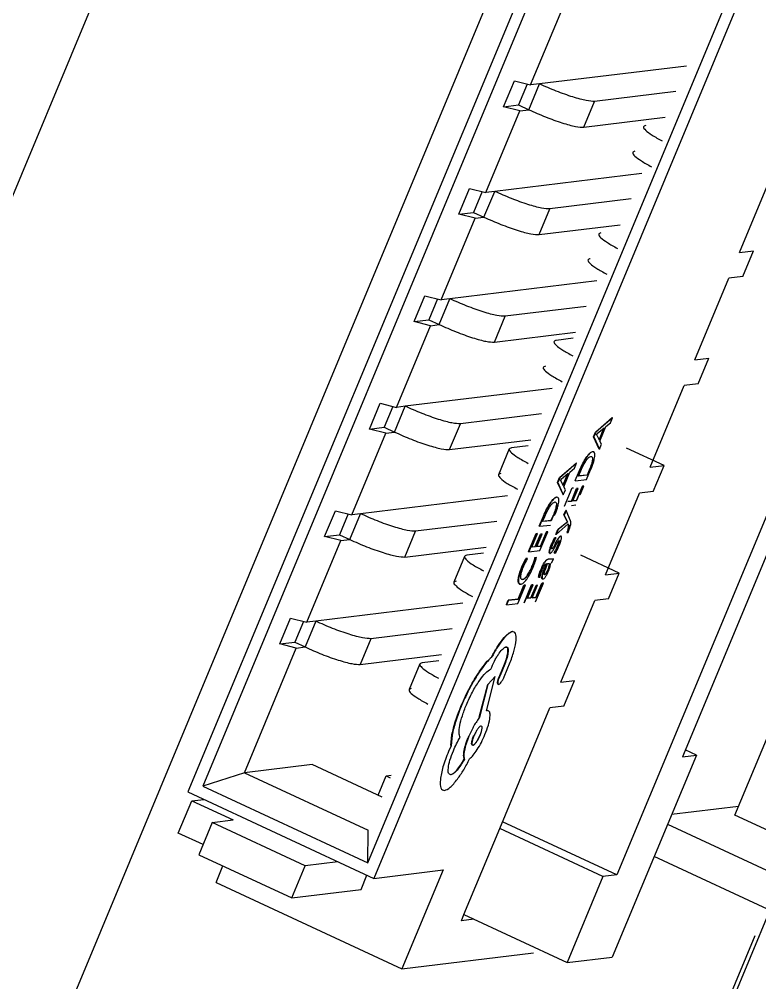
# Model space of a CAD drawing. Header units: millimetres. Extents: x -294 to 2792, y 5 to 1659.
# Drawn here: x 393.585 to 394.214, y 559.292 to 560.11 of the extents above; entities that cross this region are included whole.
import ezdxf

# ---------------------------------------------------------------- set-up
doc = ezdxf.new("R2010")
doc.units = ezdxf.units.MM
doc.layers.get('0').update_dxf_attribs({"lineweight": 18})

msp = doc.modelspace()

# ---------------------------------------------------------------- linework, layer by layer
at = {"color": 7, "linetype": 'Continuous', "lineweight": 25}
for p, q in [((393.79966, 560.48959), (393.17292, 558.98427)), ((393.17292, 558.17987), (394.0803, 560.35923)), ((394.19282, 559.4343), (394.53799, 560.26333)), ((394.03834, 560.19854), (393.72831, 559.45389)), ((394.04331, 560.18534), (393.74088, 559.45894)), ((394.01937, 560.05432), (394.06345, 560.16018)), ((394.1962, 560.12521), (393.88616, 559.38056)), ((393.88119, 559.39376), (394.18363, 560.12016)), ((394.15166, 560.07041), (394.02683, 560.05523)), ((394.37701, 560.0666), (394.09258, 559.38346)), ((393.99639, 560.03588), (394.00551, 560.05778)), ((394.00551, 560.05778), (394.01937, 560.05432)), ((394.01631, 560.05509), (394.00894, 560.0374)), ((394.01771, 560.03333), (394.02683, 560.05523)), ((394.02683, 560.05523), (394.01937, 560.05432)), ((394.14264, 560.04876), (394.07368, 560.04037)), ((394.06456, 560.01847), (394.07368, 560.04037)), ((393.98138, 559.96307), (394.01025, 560.03242)), ((393.99639, 560.03588), (394.00894, 560.0374)), ((394.01025, 560.03242), (393.99639, 560.03588)), ((394.00894, 560.0374), (394.01771, 560.03333)), ((394.01025, 560.03242), (394.01771, 560.03333)), ((394.06456, 560.01847), (394.13352, 560.02685)), ((394.11367, 559.97916), (393.98884, 559.96397)), ((394.19688, 559.91217), (394.22575, 559.98153)), ((393.95839, 559.94462), (393.96751, 559.96652)), ((393.96751, 559.96652), (393.98138, 559.96307)), ((394.35068, 559.96984), (394.14832, 559.48381)), ((393.97831, 559.96383), (393.97095, 559.94615)), ((393.97972, 559.94207), (393.98884, 559.96397)), ((393.98884, 559.96397), (393.98138, 559.96307)), ((394.10465, 559.9575), (394.03569, 559.94911)), ((393.94338, 559.87181), (393.97226, 559.94116)), ((393.95839, 559.94462), (393.97095, 559.94615)), ((393.97226, 559.94116), (393.95839, 559.94462)), ((393.97095, 559.94615), (393.97972, 559.94207)), ((393.97226, 559.94116), (393.97972, 559.94207)), ((394.02657, 559.92721), (394.03569, 559.94911)), ((394.02657, 559.92721), (394.09553, 559.9356)), ((394.19688, 559.91217), (394.20865, 559.9136)), ((394.19953, 559.8917), (394.20865, 559.9136)), ((394.07567, 559.8879), (393.95084, 559.87272)), ((394.15888, 559.82092), (394.18776, 559.89027)), ((394.19953, 559.8917), (394.18776, 559.89027)), ((393.9204, 559.85336), (393.92952, 559.87526)), ((393.92952, 559.87526), (393.94338, 559.87181)), ((393.94032, 559.87257), (393.93296, 559.85489)), ((393.94173, 559.85082), (393.95084, 559.87272)), ((393.95084, 559.87272), (393.94338, 559.87181)), ((394.06665, 559.86624), (393.99769, 559.85785)), ((393.9204, 559.85336), (393.93296, 559.85489)), ((393.93426, 559.84991), (393.9204, 559.85336)), ((393.93296, 559.85489), (393.94173, 559.85082)), ((393.98857, 559.83595), (393.99769, 559.85785)), ((393.90539, 559.78055), (393.93426, 559.84991)), ((393.93426, 559.84991), (393.94173, 559.85082)), ((393.98857, 559.83595), (394.05754, 559.84434)), ((394.05538, 559.83917), (394.04109, 559.83743)), ((394.15888, 559.82092), (394.17065, 559.82235)), ((394.16153, 559.80045), (394.17065, 559.82235)), ((394.03768, 559.79665), (393.91285, 559.78146)), ((394.12089, 559.72966), (394.14977, 559.79902)), ((394.16153, 559.80045), (394.14977, 559.79902)), ((393.8824, 559.76211), (393.89152, 559.78401)), ((393.89152, 559.78401), (393.90539, 559.78055)), ((393.90232, 559.78132), (393.89496, 559.76363)), ((393.90373, 559.75956), (393.91285, 559.78146)), ((393.91285, 559.78146), (393.90539, 559.78055)), ((394.02866, 559.77499), (393.9597, 559.7666)), ((394.07451, 559.75959), (394.08873, 559.77186)), ((394.08891, 559.77178), (394.07469, 559.75951)), ((394.08714, 559.76754), (394.08891, 559.77178)), ((394.08891, 559.77178), (394.08873, 559.77186)), ((393.8824, 559.76211), (393.89496, 559.76363)), ((393.89627, 559.75865), (393.8824, 559.76211)), ((393.89496, 559.76363), (393.90373, 559.75956)), ((393.95058, 559.7447), (393.9597, 559.7666)), ((394.08171, 559.76296), (394.07589, 559.75807)), ((394.08138, 559.76269), (394.07742, 559.75321)), ((394.07754, 559.75299), (394.08171, 559.76296)), ((394.0781, 559.75188), (394.08327, 559.76425)), ((394.08327, 559.76425), (394.08714, 559.76754)), ((393.86739, 559.6893), (393.89627, 559.75865)), ((393.89627, 559.75865), (393.90373, 559.75956)), ((393.95058, 559.7447), (394.01954, 559.75309)), ((394.0728, 559.75549), (394.07451, 559.75959)), ((394.07755, 559.74513), (394.0728, 559.75549)), ((394.07297, 559.75541), (394.0728, 559.75549)), ((394.07469, 559.75951), (394.07297, 559.75541)), ((394.07297, 559.75541), (394.07772, 559.74505)), ((394.07451, 559.75959), (394.07469, 559.75951)), ((394.07499, 559.75745), (394.07589, 559.75807)), ((394.07499, 559.75745), (394.07545, 559.75703)), ((394.07545, 559.75703), (394.07754, 559.75299)), ((394.00124, 559.74525), (393.99212, 559.72335)), ((394.01739, 559.74791), (394.00309, 559.74617)), ((394.07772, 559.74505), (394.07755, 559.74513)), ((394.07772, 559.74505), (394.0795, 559.74929)), ((394.0795, 559.74929), (394.0781, 559.75188)), ((394.13266, 559.73109), (394.10067, 559.74595)), ((394.06693, 559.7381), (394.06676, 559.73818)), ((394.07217, 559.74291), (394.072, 559.743)), ((394.0439, 559.72088), (394.05812, 559.73315)), ((394.05829, 559.73307), (394.04407, 559.7208)), ((394.05266, 559.72554), (394.05652, 559.72883)), ((394.05652, 559.72883), (394.05829, 559.73307)), ((394.05829, 559.73307), (394.05812, 559.73315)), ((394.07195, 559.73599), (394.07177, 559.73607)), ((394.12089, 559.72966), (394.13266, 559.73109)), ((394.12354, 559.70919), (394.13266, 559.73109)), ((394.04218, 559.71678), (394.0439, 559.72088)), ((394.04407, 559.7208), (394.04236, 559.7167)), ((394.0439, 559.72088), (394.04407, 559.7208)), ((394.05109, 559.72425), (394.04527, 559.71936)), ((394.05077, 559.72398), (394.0468, 559.7145)), ((394.04692, 559.71428), (394.05109, 559.72425)), ((394.04748, 559.71317), (394.05266, 559.72554)), ((394.05725, 559.71835), (394.0608, 559.72682)), ((394.06012, 559.72221), (394.062, 559.7267)), ((394.06744, 559.72295), (394.06012, 559.72221)), ((394.06726, 559.72303), (394.06017, 559.72231)), ((394.06098, 559.72674), (394.0608, 559.72682)), ((394.06691, 559.71922), (394.07033, 559.72739)), ((394.06907, 559.72734), (394.06726, 559.72303)), ((394.06726, 559.72303), (394.06744, 559.72295)), ((394.06924, 559.72726), (394.06744, 559.72295)), ((394.06924, 559.72726), (394.06907, 559.72734)), ((394.04693, 559.70642), (394.04218, 559.71678)), ((394.04236, 559.7167), (394.04218, 559.71678)), ((394.04236, 559.7167), (394.04711, 559.70634)), ((394.04437, 559.71874), (394.04527, 559.71936)), ((394.04437, 559.71874), (394.04484, 559.71832)), ((394.04484, 559.71832), (394.04692, 559.71428)), ((394.04888, 559.71058), (394.04748, 559.71317)), ((394.04822, 559.69676), (394.05462, 559.71206)), ((394.05462, 559.71206), (394.05571, 559.71217)), ((394.0548, 559.71198), (394.05462, 559.71206)), ((394.05589, 559.71209), (394.05571, 559.71217)), ((394.05743, 559.71827), (394.05725, 559.71835)), ((394.05743, 559.71827), (394.06691, 559.71922)), ((394.05823, 559.70144), (394.06331, 559.71358)), ((394.06348, 559.7135), (394.0584, 559.70136)), ((394.06147, 559.70622), (394.06457, 559.71361)), ((394.06331, 559.71358), (394.06439, 559.71369)), ((394.06331, 559.71358), (394.06348, 559.7135)), ((394.06457, 559.71361), (394.06348, 559.7135)), ((394.06457, 559.71361), (394.06439, 559.71369)), ((393.99968, 559.70539), (393.87485, 559.69021)), ((394.04156, 559.7042), (394.04138, 559.70429)), ((394.04711, 559.70634), (394.04693, 559.70642)), ((394.04711, 559.70634), (394.04888, 559.71058)), ((394.05395, 559.70101), (394.0584, 559.71163)), ((394.05857, 559.71155), (394.05413, 559.70093)), ((394.05521, 559.70104), (394.05966, 559.71166)), ((394.0584, 559.71163), (394.05948, 559.71174)), ((394.05857, 559.71155), (394.0584, 559.71163)), ((394.05966, 559.71166), (394.05857, 559.71155)), ((394.05966, 559.71166), (394.05948, 559.71174)), ((394.0829, 559.6384), (394.11177, 559.70776)), ((394.12354, 559.70919), (394.11177, 559.70776)), ((394.03632, 559.69939), (394.03614, 559.69947)), ((394.04133, 559.69728), (394.04116, 559.69736)), ((394.04839, 559.69668), (394.04822, 559.69676)), ((394.05092, 559.70071), (394.05395, 559.70101)), ((394.05413, 559.70093), (394.05109, 559.70062)), ((394.05413, 559.70093), (394.05395, 559.70101)), ((394.05413, 559.69726), (394.05788, 559.69763)), ((394.05504, 559.70112), (394.05823, 559.70144)), ((394.0584, 559.70136), (394.05521, 559.70104)), ((394.0584, 559.70136), (394.05823, 559.70144)), ((393.84441, 559.67085), (393.85353, 559.69275)), ((393.85353, 559.69275), (393.86739, 559.6893)), ((393.86433, 559.69006), (393.85697, 559.67238)), ((393.86574, 559.6683), (393.87485, 559.69021)), ((393.87485, 559.69021), (393.86739, 559.6893)), ((394.02664, 559.67964), (394.03018, 559.68811)), ((394.03036, 559.68803), (394.02681, 559.67956)), ((394.02951, 559.6835), (394.03139, 559.68799)), ((394.03036, 559.68803), (394.03018, 559.68811)), ((394.03845, 559.68863), (394.03665, 559.68432)), ((394.03863, 559.68855), (394.03682, 559.68424)), ((394.03863, 559.68855), (394.03845, 559.68863)), ((394.04764, 559.68917), (394.04925, 559.69303)), ((394.05032, 559.68389), (394.04764, 559.68917)), ((394.04764, 559.68917), (394.04781, 559.68909)), ((394.04943, 559.69294), (394.04781, 559.68909)), ((394.04781, 559.68909), (394.05049, 559.68381)), ((394.04943, 559.69294), (394.04925, 559.69303)), ((394.0532, 559.6841), (394.04943, 559.69294)), ((393.99067, 559.68373), (393.9217, 559.67534)), ((394.02681, 559.67956), (394.02664, 559.67964)), ((394.02681, 559.67956), (394.0363, 559.68051)), ((394.03682, 559.68424), (394.02951, 559.6835)), ((394.03665, 559.68432), (394.02955, 559.6836)), ((394.03665, 559.68432), (394.03682, 559.68424)), ((394.04091, 559.67258), (394.05115, 559.68158)), ((394.04247, 559.67682), (394.04988, 559.68288)), ((394.05006, 559.6828), (394.04265, 559.67674)), ((394.04988, 559.68288), (394.05063, 559.68339)), ((394.05006, 559.6828), (394.04988, 559.68288)), ((394.05081, 559.68331), (394.05006, 559.6828)), ((394.05067, 559.68349), (394.05032, 559.68389)), ((394.05049, 559.68381), (394.05032, 559.68389)), ((394.05049, 559.68381), (394.05085, 559.68341)), ((394.05152, 559.68015), (394.05097, 559.68166)), ((394.05115, 559.68158), (394.0517, 559.68007)), ((394.0517, 559.68007), (394.05152, 559.68015)), ((393.84441, 559.67085), (393.85697, 559.67238)), ((393.85697, 559.67238), (393.86574, 559.6683)), ((393.91258, 559.65344), (393.9217, 559.67534)), ((394.0176, 559.65805), (394.02401, 559.67335)), ((394.02418, 559.67327), (394.01778, 559.65797)), ((394.02047, 559.66191), (394.02527, 559.67338)), ((394.02334, 559.6623), (394.02778, 559.67292)), ((394.02796, 559.67284), (394.02351, 559.66222)), ((394.02401, 559.67335), (394.0251, 559.67346)), ((394.02418, 559.67327), (394.02401, 559.67335)), ((394.02527, 559.67338), (394.02418, 559.67327)), ((394.0246, 559.66233), (394.02904, 559.67295)), ((394.02527, 559.67338), (394.0251, 559.67346)), ((394.02726, 559.65892), (394.03395, 559.6749)), ((394.02761, 559.66273), (394.03269, 559.67487)), ((394.02778, 559.67292), (394.02887, 559.67303)), ((394.02796, 559.67284), (394.02778, 559.67292)), ((394.03287, 559.67479), (394.02779, 559.66265)), ((394.02904, 559.67295), (394.02796, 559.67284)), ((394.02904, 559.67295), (394.02887, 559.67303)), ((394.03269, 559.67487), (394.03378, 559.67498)), ((394.03269, 559.67487), (394.03287, 559.67479)), ((394.03395, 559.6749), (394.03287, 559.67479)), ((394.03395, 559.6749), (394.03378, 559.67498)), ((394.04073, 559.67266), (394.04247, 559.67682)), ((394.04091, 559.67258), (394.04073, 559.67266)), ((394.04265, 559.67674), (394.04091, 559.67258)), ((394.04265, 559.67674), (394.04247, 559.67682)), ((394.04503, 559.67114), (394.04485, 559.67122)), ((394.05106, 559.67636), (394.05004, 559.67423)), ((394.05004, 559.67423), (394.05109, 559.67434)), ((394.05109, 559.67434), (394.0522, 559.67675)), ((393.8294, 559.59804), (393.85828, 559.6674)), ((393.85828, 559.6674), (393.84441, 559.67085)), ((393.85828, 559.6674), (393.86574, 559.6683)), ((394.03723, 559.66467), (394.03964, 559.66972)), ((394.03741, 559.66458), (394.03723, 559.66467)), ((394.03981, 559.66964), (394.03741, 559.66458)), ((394.0405, 559.6649), (394.0384, 559.66122)), ((394.03964, 559.66972), (394.04079, 559.66984)), ((394.03981, 559.66964), (394.03964, 559.66972)), ((394.04097, 559.66976), (394.03981, 559.66964)), ((394.04026, 559.66236), (394.0425, 559.66631)), ((394.04097, 559.66976), (394.04079, 559.66984)), ((394.04262, 559.66304), (394.04245, 559.66312)), ((394.04339, 559.66978), (394.04321, 559.66986)), ((394.04354, 559.66733), (394.04337, 559.66741)), ((393.91258, 559.65344), (393.98155, 559.66183)), ((393.97939, 559.65666), (393.9651, 559.65492)), ((394.01778, 559.65797), (394.0176, 559.65805)), ((394.01778, 559.65797), (394.02726, 559.65892)), ((394.0203, 559.662), (394.02334, 559.6623)), ((394.02351, 559.66222), (394.02047, 559.66191)), ((394.02351, 559.66222), (394.02334, 559.6623)), ((394.02442, 559.66241), (394.02761, 559.66273)), ((394.02779, 559.66265), (394.0246, 559.66233)), ((394.02779, 559.66265), (394.02761, 559.66273)), ((394.03549, 559.65876), (394.03531, 559.65884)), ((394.03594, 559.65652), (394.03576, 559.6566)), ((394.03743, 559.66035), (394.03726, 559.66043)), ((394.03923, 559.65693), (394.03941, 559.65685)), ((394.03941, 559.65685), (394.04064, 559.65697)), ((394.09466, 559.63984), (394.06206, 559.65498)), ((393.96325, 559.654), (393.95413, 559.6321)), ((394.01201, 559.64505), (394.01534, 559.65213)), ((394.01552, 559.65205), (394.01219, 559.64497)), ((394.01534, 559.65213), (394.01662, 559.65226)), ((394.01552, 559.65205), (394.01534, 559.65213)), ((394.0168, 559.65218), (394.01552, 559.65205)), ((394.0168, 559.65218), (394.01662, 559.65226)), ((394.02303, 559.6529), (394.02421, 559.65302)), ((394.02321, 559.65282), (394.02303, 559.6529)), ((394.02438, 559.65294), (394.02321, 559.65282)), ((394.02421, 559.65302), (394.02438, 559.65294)), ((394.03037, 559.64163), (394.03272, 559.64788)), ((394.0329, 559.6478), (394.03055, 559.64154)), ((394.03194, 559.64295), (394.03381, 559.64789)), ((394.03381, 559.64789), (394.03446, 559.64796)), ((394.03423, 559.6516), (394.03859, 559.65204)), ((394.0344, 559.65152), (394.03423, 559.6516)), ((394.03876, 559.65196), (394.0344, 559.65152)), ((394.03517, 559.6465), (394.035, 559.64659)), ((394.03721, 559.64824), (394.03876, 559.65196)), ((394.03876, 559.65196), (394.03859, 559.65204)), ((394.01219, 559.64497), (394.01201, 559.64505)), ((394.02064, 559.64522), (394.02046, 559.6453)), ((394.02862, 559.64359), (394.02845, 559.64367)), ((394.03055, 559.64154), (394.03037, 559.64163)), ((394.03112, 559.63857), (394.0313, 559.63849)), ((394.03254, 559.63965), (394.03236, 559.63973)), ((394.03403, 559.64252), (394.03386, 559.6426)), ((394.0829, 559.6384), (394.09466, 559.63984)), ((394.08555, 559.61793), (394.09466, 559.63984)), ((394.00902, 559.6342), (394.00884, 559.63428)), ((394.01252, 559.6343), (394.01234, 559.63438)), ((394.01644, 559.63749), (394.01627, 559.63757)), ((394.02345, 559.61538), (394.03014, 559.63135)), ((394.0238, 559.61918), (394.02888, 559.63132)), ((394.02906, 559.63124), (394.02398, 559.6191)), ((394.02602, 559.63643), (394.0262, 559.63635)), ((394.0262, 559.63635), (394.02735, 559.63647)), ((394.02888, 559.63132), (394.02996, 559.63143)), ((394.02888, 559.63132), (394.02906, 559.63124)), ((394.03014, 559.63135), (394.02906, 559.63124)), ((394.03014, 559.63135), (394.02996, 559.63143)), ((394.00841, 559.61386), (394.01496, 559.62953)), ((394.00875, 559.61767), (394.0137, 559.6295)), ((394.01388, 559.62942), (394.00893, 559.61759)), ((394.0137, 559.6295), (394.01479, 559.62961)), ((394.0137, 559.6295), (394.01388, 559.62942)), ((394.01379, 559.6145), (394.0202, 559.6298)), ((394.01496, 559.62953), (394.01388, 559.62942)), ((394.02037, 559.62972), (394.01397, 559.61442)), ((394.01496, 559.62953), (394.01479, 559.62961)), ((394.01666, 559.61837), (394.02146, 559.62983)), ((394.01952, 559.61875), (394.02397, 559.62937)), ((394.02414, 559.62929), (394.0197, 559.61867)), ((394.0202, 559.6298), (394.02129, 559.62991)), ((394.02037, 559.62972), (394.0202, 559.6298)), ((394.02146, 559.62983), (394.02037, 559.62972)), ((394.02079, 559.61878), (394.02523, 559.6294)), ((394.02146, 559.62983), (394.02129, 559.62991)), ((394.02397, 559.62937), (394.02506, 559.62948)), ((394.02414, 559.62929), (394.02397, 559.62937)), ((394.02523, 559.6294), (394.02414, 559.62929)), ((394.02523, 559.6294), (394.02506, 559.62948)), ((393.96169, 559.61413), (393.83686, 559.59895)), ((393.99874, 559.61299), (394.00035, 559.61682)), ((394.00052, 559.61674), (393.99892, 559.61291)), ((393.99892, 559.61291), (394.00841, 559.61386)), ((394.00035, 559.61682), (394.00875, 559.61767)), ((394.00052, 559.61674), (394.00035, 559.61682)), ((394.00893, 559.61759), (394.00052, 559.61674)), ((394.00893, 559.61759), (394.00875, 559.61767)), ((394.01397, 559.61442), (394.01379, 559.6145)), ((394.01649, 559.61845), (394.01952, 559.61875)), ((394.0197, 559.61867), (394.01666, 559.61837)), ((394.0197, 559.61867), (394.01952, 559.61875)), ((394.02061, 559.61886), (394.0238, 559.61918)), ((394.02398, 559.6191), (394.02079, 559.61878)), ((394.02398, 559.6191), (394.0238, 559.61918)), ((394.0449, 559.54715), (394.07378, 559.6165)), ((394.08555, 559.61793), (394.07378, 559.6165)), ((393.99892, 559.61291), (393.99874, 559.61299)), ((393.80642, 559.57959), (393.81553, 559.6015)), ((393.81553, 559.6015), (393.8294, 559.59804)), ((393.82633, 559.5988), (393.81897, 559.58112)), ((393.83686, 559.59895), (393.82774, 559.57705)), ((393.83686, 559.59895), (393.8294, 559.59804)), ((393.95267, 559.59247), (393.88371, 559.58409)), ((394.00386, 559.5901), (394.00369, 559.59018)), ((393.80642, 559.57959), (393.81897, 559.58112)), ((393.81897, 559.58112), (393.82774, 559.57705)), ((393.88371, 559.58409), (393.87459, 559.56218)), ((393.77621, 559.47028), (393.82028, 559.57614)), ((393.82028, 559.57614), (393.80642, 559.57959)), ((393.82028, 559.57614), (393.82774, 559.57705)), ((393.87459, 559.56218), (393.94355, 559.57057)), ((393.9414, 559.5654), (393.9271, 559.56366)), ((393.9861, 559.56839), (393.98628, 559.56831)), ((393.92525, 559.56274), (393.91614, 559.54084)), ((393.97618, 559.55637), (393.976, 559.55645)), ((393.98559, 559.55833), (393.9863, 559.56002)), ((393.9932, 559.55292), (393.99717, 559.56242)), ((393.99735, 559.56234), (393.99337, 559.55284)), ((393.99678, 559.55156), (394.00199, 559.56402)), ((393.99735, 559.56234), (393.99717, 559.56242)), ((393.98197, 559.52296), (393.98935, 559.55203)), ((393.98286, 559.5452), (393.98917, 559.55211)), ((393.98935, 559.55203), (393.98304, 559.54512)), ((393.98935, 559.55203), (393.98917, 559.55211)), ((393.9926, 559.55164), (393.9932, 559.55292)), ((393.99277, 559.55156), (393.9926, 559.55164)), ((393.99337, 559.55284), (393.99277, 559.55156)), ((393.99337, 559.55284), (393.9932, 559.55292)), ((394.0449, 559.54715), (394.05667, 559.54858)), ((394.04755, 559.52668), (394.05667, 559.54858)), ((393.97574, 559.51738), (393.98286, 559.5452)), ((393.98304, 559.54512), (393.97591, 559.5173)), ((393.98304, 559.54512), (393.98286, 559.5452)), ((393.99212, 559.54523), (393.99195, 559.54531)), ((393.96065, 559.52729), (393.96048, 559.52738)), ((393.99311, 559.42277), (394.03578, 559.52525)), ((394.04755, 559.52668), (394.03578, 559.52525)), ((393.98179, 559.52305), (393.98247, 559.52311)), ((393.98264, 559.52303), (393.98197, 559.52296)), ((393.98264, 559.52303), (393.98247, 559.52311)), ((393.95158, 559.49331), (393.9525, 559.5023)), ((393.95268, 559.50222), (393.95175, 559.49322)), ((393.95268, 559.50222), (393.9525, 559.5023)), ((393.97624, 559.50206), (393.97641, 559.50197)), ((393.95175, 559.49322), (393.94959, 559.48835)), ((394.16009, 559.48524), (394.08866, 559.31368)), ((394.14832, 559.48381), (394.16009, 559.48524)), ((394.16009, 559.48524), (394.15073, 559.48959)), ((393.83368, 559.47727), (393.77621, 559.47028)), ((393.8932, 559.44963), (393.83368, 559.47727)), ((393.96313, 559.48183), (393.96296, 559.48191)), ((393.77621, 559.47028), (393.74088, 559.45894)), ((393.77621, 559.47028), (393.88144, 559.4214)), ((393.88983, 559.45119), (393.89665, 559.46758)), ((393.89665, 559.46758), (393.90089, 559.46809)), ((393.89665, 559.46758), (393.90002, 559.46601)), ((393.95163, 559.46853), (393.95145, 559.46861)), ((393.74088, 559.45894), (393.88119, 559.39376)), ((393.72831, 559.45389), (393.88616, 559.38056)), ((393.72009, 559.41904), (393.73149, 559.44642)), ((393.73149, 559.44642), (393.74171, 559.44766)), ((393.73149, 559.44642), (393.76657, 559.43012)), ((394.19587, 559.44163), (394.13906, 559.43472)), ((394.35068, 559.36097), (394.19282, 559.4343)), ((393.74892, 559.42798), (393.73752, 559.4006)), ((393.74892, 559.42798), (393.76657, 559.43012)), ((393.82785, 559.39131), (393.74892, 559.42798)), ((394.09258, 559.38346), (393.99552, 559.42855)), ((394.13564, 559.42651), (394.22759, 559.3838)), ((393.74113, 559.40927), (393.72009, 559.41904)), ((393.88119, 559.39376), (393.88144, 559.4214)), ((393.96272, 559.34976), (393.99311, 559.42277)), ((394.08081, 559.38203), (393.99311, 559.42277)), ((393.73752, 559.4006), (393.81645, 559.36394)), ((393.85572, 559.3947), (393.82785, 559.39131)), ((394.2425, 559.3442), (394.12424, 559.39913)), ((393.7522, 559.37709), (393.75802, 559.39108)), ((393.81645, 559.36394), (393.82785, 559.39131)), ((393.88616, 559.38056), (393.94501, 559.38772)), ((393.94501, 559.38772), (393.91005, 559.30376)), ((393.7522, 559.37709), (393.91005, 559.30376)), ((393.87529, 559.3711), (393.88035, 559.38326)), ((394.08081, 559.38203), (394.05042, 559.30902)), ((394.09258, 559.38346), (394.08081, 559.38203)), ((393.81645, 559.36394), (393.87529, 559.3711)), ((394.22253, 559.35348), (394.1518, 559.1836)), ((393.96055, 559.34456), (393.96272, 559.34976)), ((393.97115, 559.34585), (393.96055, 559.34456)), ((393.96272, 559.34976), (394.05042, 559.30902)), ((394.20975, 559.33186), (394.14887, 559.18563)), ((393.91005, 559.30376), (394.02185, 559.31736)), ((394.05042, 559.30902), (394.08866, 559.31368))]:
    msp.add_line(p, q, dxfattribs=at)
for points in [[(394.07368, 560.04037), (394.07161, 560.04042), (394.06747, 560.04054), (394.05547, 560.04383), (394.04115, 560.04889), (394.03161, 560.05312), (394.02683, 560.05523)], [(394.01771, 560.03333), (394.02249, 560.03122), (394.03203, 560.02699), (394.04635, 560.02193), (394.05835, 560.01864), (394.06249, 560.01852), (394.06456, 560.01847)], [(394.11707, 560.01994), (394.11616, 560.01962), (394.11433, 560.01899), (394.11651, 560.01599), (394.12197, 560.01185), (394.12812, 560.00845), (394.13119, 560.00675)], [(394.10796, 559.99804), (394.10704, 559.99772), (394.10521, 559.99709), (394.1074, 559.99408), (394.11285, 559.98995), (394.119, 559.98655), (394.12207, 559.98485)], [(394.03569, 559.94911), (394.03362, 559.94917), (394.02948, 559.94928), (394.01748, 559.95258), (394.00316, 559.95763), (393.99361, 559.96186), (393.98884, 559.96397)], [(393.97972, 559.94207), (393.98449, 559.93996), (393.99404, 559.93573), (394.00836, 559.93068), (394.02036, 559.92738), (394.0245, 559.92727), (394.02657, 559.92721)], [(394.07908, 559.92869), (394.07817, 559.92837), (394.07634, 559.92773), (394.07852, 559.92473), (394.08397, 559.9206), (394.09012, 559.9172), (394.0932, 559.9155)], [(394.06996, 559.90679), (394.06905, 559.90647), (394.06722, 559.90583), (394.0694, 559.90283), (394.07486, 559.89869), (394.08101, 559.8953), (394.08408, 559.8936)], [(393.99769, 559.85785), (393.99562, 559.85791), (393.99148, 559.85803), (393.97948, 559.86132), (393.96516, 559.86638), (393.95562, 559.8706), (393.95084, 559.87272)], [(393.94173, 559.85082), (393.9465, 559.8487), (393.95605, 559.84448), (393.97036, 559.83942), (393.98236, 559.83613), (393.9865, 559.83601), (393.98857, 559.83595)], [(394.04109, 559.83743), (394.04017, 559.83711), (394.03834, 559.83647), (394.04053, 559.83347), (394.04598, 559.82934), (394.05213, 559.82594), (394.0552, 559.82424)], [(394.03197, 559.81553), (394.03105, 559.81521), (394.02923, 559.81457), (394.03141, 559.81157), (394.03686, 559.80744), (394.04301, 559.80404), (394.04609, 559.80234)], [(393.9597, 559.7666), (393.95763, 559.76666), (393.95349, 559.76677), (393.94149, 559.77007), (393.92717, 559.77512), (393.91762, 559.77935), (393.91285, 559.78146)], [(393.90373, 559.75956), (393.9085, 559.75745), (393.91805, 559.75322), (393.93237, 559.74816), (393.94437, 559.74487), (393.94851, 559.74475), (393.95058, 559.7447)], [(394.00309, 559.74617), (394.00218, 559.74586), (394.00035, 559.74522), (394.00253, 559.74222), (394.00799, 559.73808), (394.01413, 559.73468), (394.01721, 559.73298)], [(393.99397, 559.72427), (393.99306, 559.72395), (393.99123, 559.72332), (393.99341, 559.72032), (393.99887, 559.71618), (394.00502, 559.71278), (394.00809, 559.71108)], [(393.9217, 559.67534), (393.91963, 559.6754), (393.91549, 559.67551), (393.90349, 559.67881), (393.88918, 559.68386), (393.87963, 559.68809), (393.87485, 559.69021)], [(393.86574, 559.6683), (393.87051, 559.66619), (393.88006, 559.66196), (393.89437, 559.65691), (393.90638, 559.65361), (393.91051, 559.6535), (393.91258, 559.65344)], [(393.9651, 559.65492), (393.96418, 559.6546), (393.96236, 559.65396), (393.96454, 559.65096), (393.96999, 559.64683), (393.97614, 559.64343), (393.97921, 559.64173)], [(393.95598, 559.63302), (393.95506, 559.6327), (393.95324, 559.63206), (393.95542, 559.62906), (393.96087, 559.62493), (393.96702, 559.62153), (393.9701, 559.61983)], [(393.88371, 559.58409), (393.88164, 559.58414), (393.8775, 559.58426), (393.8655, 559.58755), (393.85118, 559.59261), (393.84163, 559.59684), (393.83686, 559.59895)], [(393.82774, 559.57705), (393.83252, 559.57493), (393.84206, 559.57071), (393.85638, 559.56565), (393.86838, 559.56236), (393.87252, 559.56224), (393.87459, 559.56218)], [(393.9271, 559.56366), (393.92619, 559.56334), (393.92436, 559.56271), (393.92654, 559.5597), (393.932, 559.55557), (393.93815, 559.55217), (393.94122, 559.55047)], [(393.91798, 559.54176), (393.91707, 559.54144), (393.91524, 559.5408), (393.91742, 559.5378), (393.92288, 559.53367), (393.92903, 559.53027), (393.9321, 559.52857)]]:
    msp.add_open_spline(points, degree=3, dxfattribs=at)
for points, knots in [([(394.0608, 559.72682), (394.06174, 559.72896), (394.06354, 559.73308), (394.06571, 559.73652), (394.06676, 559.73818)], [0, 0, 0, 0, 0.00665519, 0.01285842, 0.01285842, 0.01285842, 0.01285842]), ([(394.06693, 559.7381), (394.06589, 559.73644), (394.06372, 559.733), (394.06191, 559.72887), (394.06098, 559.72674)], [0, 0, 0, 0, 0.00620323, 0.01285842, 0.01285842, 0.01285842, 0.01285842]), ([(394.06648, 559.73536), (394.06686, 559.73588), (394.06761, 559.73693), (394.0691, 559.73845), (394.06994, 559.73871), (394.07052, 559.73889)], [0, 0, 0, 0, 0.001287749, 0.002597798, 0.00554576, 0.00554576, 0.00554576, 0.00554576]), ([(394.06676, 559.73818), (394.06726, 559.73889), (394.06827, 559.7403), (394.06967, 559.74179), (394.07095, 559.74275), (394.07164, 559.74291), (394.072, 559.743)], [0, 0, 0, 0, 0.001799948, 0.003561505, 0.00537603, 0.007327459, 0.007327459, 0.007327459, 0.007327459]), ([(394.07217, 559.74291), (394.07182, 559.74283), (394.07113, 559.74267), (394.06985, 559.74171), (394.06844, 559.74022), (394.06744, 559.73881), (394.06693, 559.7381)], [0, 0, 0, 0, 0.001951429, 0.003765954, 0.005527511, 0.007327459, 0.007327459, 0.007327459, 0.007327459]), ([(394.07033, 559.72739), (394.07119, 559.72957), (394.07245, 559.73276), (394.07347, 559.73653), (394.07371, 559.73804), (394.07383, 559.73879)], [0, 0, 0, 0, 0.00621016, 0.00909142, 0.01196654, 0.01196654, 0.01196654, 0.01196654]), ([(394.07052, 559.73889), (394.071, 559.73881), (394.0717, 559.73871), (394.07203, 559.73741), (394.07198, 559.73646), (394.07195, 559.73599)], [0, 0, 0, 0, 0.002089658, 0.003032813, 0.003961509, 0.003961509, 0.003961509, 0.003961509]), ([(394.07383, 559.73879), (394.07389, 559.73945), (394.074, 559.74078), (394.07366, 559.74263), (394.07277, 559.7428), (394.07217, 559.74291)], [0, 0, 0, 0, 0.001313904, 0.00261098, 0.005387979, 0.005387979, 0.005387979, 0.005387979]), ([(394.062, 559.7267), (394.06272, 559.72834), (394.06407, 559.73146), (394.06571, 559.7341), (394.06648, 559.73536)], [0, 0, 0, 0, 0.005144256, 0.009776444, 0.009776444, 0.009776444, 0.009776444]), ([(394.07177, 559.73607), (394.07169, 559.73553), (394.07153, 559.73442), (394.07073, 559.73152), (394.06975, 559.72905), (394.06907, 559.72734)], [0, 0, 0, 0, 0.002113421, 0.004287687, 0.009174919, 0.009174919, 0.009174919, 0.009174919]), ([(394.07195, 559.73599), (394.07187, 559.73544), (394.0717, 559.73434), (394.0709, 559.73144), (394.06992, 559.72897), (394.06924, 559.72726)], [0, 0, 0, 0, 0.002113421, 0.004287686, 0.009174919, 0.009174919, 0.009174919, 0.009174919]), ([(394.03614, 559.69947), (394.03665, 559.70018), (394.03765, 559.70159), (394.03906, 559.70308), (394.04034, 559.70404), (394.04102, 559.7042), (394.04138, 559.70429)], [0, 0, 0, 0, 0.001799948, 0.003561505, 0.00537603, 0.007327459, 0.007327459, 0.007327459, 0.007327459]), ([(394.04156, 559.7042), (394.0412, 559.70412), (394.04051, 559.70396), (394.03923, 559.703), (394.03783, 559.70151), (394.03682, 559.7001), (394.03632, 559.69939)], [0, 0, 0, 0, 0.001951429, 0.003765954, 0.005527511, 0.007327459, 0.007327459, 0.007327459, 0.007327459]), ([(394.04322, 559.70008), (394.04327, 559.70074), (394.04339, 559.70207), (394.04304, 559.70392), (394.04216, 559.70409), (394.04156, 559.7042)], [0, 0, 0, 0, 0.001313904, 0.00261098, 0.005387979, 0.005387979, 0.005387979, 0.005387979]), ([(394.03018, 559.68811), (394.03112, 559.69025), (394.03293, 559.69437), (394.03509, 559.69781), (394.03614, 559.69947)], [0, 0, 0, 0, 0.00665519, 0.01285842, 0.01285842, 0.01285842, 0.01285842]), ([(394.03632, 559.69939), (394.03527, 559.69773), (394.0331, 559.69429), (394.0313, 559.69016), (394.03036, 559.68803)], [0, 0, 0, 0, 0.00620323, 0.01285842, 0.01285842, 0.01285842, 0.01285842]), ([(394.03139, 559.68799), (394.0321, 559.68963), (394.03346, 559.69275), (394.03509, 559.6954), (394.03587, 559.69665)], [0, 0, 0, 0, 0.005144256, 0.009776444, 0.009776444, 0.009776444, 0.009776444]), ([(394.03587, 559.69665), (394.03624, 559.69717), (394.03699, 559.69822), (394.03849, 559.69974), (394.03932, 559.7), (394.0399, 559.70018)], [0, 0, 0, 0, 0.001287749, 0.002597798, 0.00554576, 0.00554576, 0.00554576, 0.00554576]), ([(394.04116, 559.69736), (394.04108, 559.69682), (394.04091, 559.69571), (394.04011, 559.69281), (394.03913, 559.69034), (394.03845, 559.68863)], [0, 0, 0, 0, 0.002113421, 0.004287687, 0.009174919, 0.009174919, 0.009174919, 0.009174919]), ([(394.04133, 559.69728), (394.04125, 559.69673), (394.04109, 559.69563), (394.04029, 559.69273), (394.03931, 559.69026), (394.03863, 559.68855)], [0, 0, 0, 0, 0.002113421, 0.004287686, 0.009174919, 0.009174919, 0.009174919, 0.009174919]), ([(394.03972, 559.68868), (394.04058, 559.69086), (394.04184, 559.69405), (394.04286, 559.69782), (394.0431, 559.69933), (394.04322, 559.70008)], [0, 0, 0, 0, 0.00621016, 0.00909142, 0.01196654, 0.01196654, 0.01196654, 0.01196654]), ([(394.0399, 559.70018), (394.04038, 559.7001), (394.04108, 559.7), (394.04142, 559.6987), (394.04136, 559.69775), (394.04133, 559.69728)], [0, 0, 0, 0, 0.002089658, 0.003032813, 0.003961509, 0.003961509, 0.003961509, 0.003961509]), ([(394.05088, 559.67644), (394.05103, 559.67684), (394.05133, 559.67763), (394.05158, 559.67868), (394.05165, 559.67956), (394.05157, 559.67995), (394.05152, 559.68015)], [0, 0, 0, 0, 0.000902429, 0.001788404, 0.002745645, 0.003844945, 0.003844945, 0.003844945, 0.003844945]), ([(394.0517, 559.68007), (394.05174, 559.67987), (394.05183, 559.67948), (394.05176, 559.6786), (394.05151, 559.67755), (394.05121, 559.67676), (394.05106, 559.67636)], [0, 0, 0, 0, 0.0010993, 0.002056542, 0.002942516, 0.003844945, 0.003844945, 0.003844945, 0.003844945]), ([(394.0522, 559.67675), (394.0525, 559.67754), (394.05311, 559.67913), (394.05354, 559.68122), (394.05358, 559.68293), (394.05333, 559.68369), (394.0532, 559.6841)], [0, 0, 0, 0, 0.00166592, 0.003363922, 0.005302768, 0.00762721, 0.00762721, 0.00762721, 0.00762721]), ([(394.04321, 559.66986), (394.04352, 559.67023), (394.04416, 559.67099), (394.04462, 559.67114), (394.04485, 559.67122)], [0, 0, 0, 0, 0.001071328, 0.002201024, 0.002201024, 0.002201024, 0.002201024]), ([(394.04503, 559.67114), (394.04479, 559.67106), (394.04434, 559.67091), (394.0437, 559.67015), (394.04339, 559.66978)], [0, 0, 0, 0, 0.001129596, 0.00220103, 0.00220103, 0.00220103, 0.00220103]), ([(394.04549, 559.6689), (394.04554, 559.66924), (394.04565, 559.66991), (394.04561, 559.67062), (394.04541, 559.67107), (394.04516, 559.67112), (394.04503, 559.67114)], [0, 0, 0, 0, 0.000671552, 0.001308085, 0.001945268, 0.002618667, 0.002618667, 0.002618667, 0.002618667]), ([(394.03531, 559.65884), (394.03553, 559.6597), (394.03598, 559.6615), (394.0368, 559.66358), (394.03723, 559.66467)], [0, 0, 0, 0, 0.002939171, 0.006145027, 0.006145027, 0.006145027, 0.006145027]), ([(394.03741, 559.66458), (394.03698, 559.6635), (394.03615, 559.66142), (394.0357, 559.65962), (394.03549, 559.65876)], [0, 0, 0, 0, 0.003205856, 0.006145027, 0.006145027, 0.006145027, 0.006145027]), ([(394.03725, 559.66141), (394.03736, 559.66183), (394.03759, 559.66273), (394.038, 559.66377), (394.03822, 559.66432)], [0, 0, 0, 0, 0.001428843, 0.003071003, 0.003071003, 0.003071003, 0.003071003]), ([(394.03822, 559.66432), (394.03865, 559.66528), (394.03949, 559.66719), (394.04048, 559.66891), (394.04097, 559.66976)], [0, 0, 0, 0, 0.003092198, 0.006102217, 0.006102217, 0.006102217, 0.006102217]), ([(394.03923, 559.65693), (394.03982, 559.65791), (394.04097, 559.65984), (394.04196, 559.66204), (394.04245, 559.66312)], [0, 0, 0, 0, 0.003552292, 0.006983528, 0.006983528, 0.006983528, 0.006983528]), ([(394.04262, 559.66304), (394.04214, 559.66196), (394.04115, 559.65976), (394.04, 559.65783), (394.03941, 559.65685)], [0, 0, 0, 0, 0.003431236, 0.006983528, 0.006983528, 0.006983528, 0.006983528]), ([(394.04032, 559.66498), (394.04086, 559.66599), (394.04181, 559.66775), (394.04279, 559.66923), (394.04321, 559.66986)], [0, 0, 0, 0, 0.003245216, 0.005681862, 0.005681862, 0.005681862, 0.005681862]), ([(394.04339, 559.66978), (394.04296, 559.66915), (394.04198, 559.66767), (394.04104, 559.6659), (394.0405, 559.6649)], [0, 0, 0, 0, 0.002437423, 0.005681856, 0.005681856, 0.005681856, 0.005681856]), ([(394.04064, 559.65697), (394.04112, 559.65787), (394.04213, 559.65975), (394.04299, 559.66174), (394.04344, 559.66277)], [0, 0, 0, 0, 0.003098899, 0.00644455, 0.00644455, 0.00644455, 0.00644455]), ([(394.04245, 559.66312), (394.0427, 559.66374), (394.04315, 559.66485), (394.04354, 559.6661), (394.04365, 559.66679), (394.04364, 559.66714), (394.04355, 559.66736), (394.04343, 559.6674), (394.04337, 559.66741)], [0, 0, 0, 0, 0.001478865, 0.00263187, 0.003132764, 0.003616883, 0.004114952, 0.004655322, 0.004655322, 0.004655322, 0.004655322]), ([(394.0425, 559.66631), (394.0426, 559.66646), (394.0428, 559.66674), (394.04309, 559.66706), (394.04334, 559.66727), (394.04348, 559.66731), (394.04354, 559.66733)], [0, 0, 0, 0, 0.000384596, 0.0007509, 0.001115357, 0.001494653, 0.001494653, 0.001494653, 0.001494653]), ([(394.04354, 559.66733), (394.04361, 559.66732), (394.04373, 559.66728), (394.04382, 559.66706), (394.04383, 559.66671), (394.04371, 559.66602), (394.04333, 559.66476), (394.04288, 559.66366), (394.04262, 559.66304)], [0, 0, 0, 0, 0.000540368, 0.001038432, 0.001522546, 0.002023439, 0.003176459, 0.004655366, 0.004655366, 0.004655366, 0.004655366]), ([(394.04344, 559.66277), (394.0439, 559.66391), (394.04479, 559.6661), (394.04526, 559.66799), (394.04549, 559.6689)], [0, 0, 0, 0, 0.003394818, 0.006474677, 0.006474677, 0.006474677, 0.006474677]), ([(394.03576, 559.6566), (394.03564, 559.65663), (394.03539, 559.65668), (394.0352, 559.65712), (394.03516, 559.65784), (394.03526, 559.6585), (394.03531, 559.65884)], [0, 0, 0, 0, 0.000654956, 0.001282784, 0.001918168, 0.002594631, 0.002594631, 0.002594631, 0.002594631]), ([(394.03549, 559.65876), (394.03544, 559.65842), (394.03534, 559.65776), (394.03538, 559.65704), (394.03556, 559.6566), (394.03581, 559.65655), (394.03594, 559.65652)], [0, 0, 0, 0, 0.000676463, 0.001311847, 0.001939675, 0.002594631, 0.002594631, 0.002594631, 0.002594631]), ([(394.03594, 559.65652), (394.03615, 559.65659), (394.03658, 559.65672), (394.03717, 559.65737), (394.03745, 559.65769)], [0, 0, 0, 0, 0.001016069, 0.001970632, 0.001970632, 0.001970632, 0.001970632]), ([(394.03743, 559.66035), (394.03738, 559.66036), (394.03727, 559.66038), (394.03718, 559.6606), (394.03717, 559.66094), (394.03722, 559.66125), (394.03725, 559.66141)], [0, 0, 0, 0, 0.00030658, 0.000601387, 0.000901669, 0.001223794, 0.001223794, 0.001223794, 0.001223794]), ([(394.03726, 559.66043), (394.0374, 559.66048), (394.0376, 559.66056), (394.03795, 559.66093), (394.03814, 559.66118), (394.03823, 559.6613)], [0, 0, 0, 0, 0.000687928, 0.001012597, 0.001341363, 0.001341363, 0.001341363, 0.001341363]), ([(394.0384, 559.66122), (394.03831, 559.6611), (394.03813, 559.66085), (394.03777, 559.66048), (394.03757, 559.6604), (394.03743, 559.66035)], [0, 0, 0, 0, 0.000328766, 0.000653435, 0.001341363, 0.001341363, 0.001341363, 0.001341363]), ([(394.03745, 559.65769), (394.03785, 559.65826), (394.0388, 559.65965), (394.03972, 559.66136), (394.04026, 559.66236)], [0, 0, 0, 0, 0.002271494, 0.00545827, 0.00545827, 0.00545827, 0.00545827]), ([(394.01331, 559.64512), (394.01385, 559.64637), (394.01492, 559.64882), (394.01618, 559.65107), (394.0168, 559.65218)], [0, 0, 0, 0, 0.004002773, 0.007883749, 0.007883749, 0.007883749, 0.007883749]), ([(394.02046, 559.6453), (394.02102, 559.64669), (394.02211, 559.64939), (394.02273, 559.65176), (394.02303, 559.6529)], [0, 0, 0, 0, 0.004169929, 0.008044319, 0.008044319, 0.008044319, 0.008044319]), ([(394.02321, 559.65282), (394.02291, 559.65168), (394.02228, 559.6493), (394.0212, 559.64661), (394.02064, 559.64522)], [0, 0, 0, 0, 0.003874395, 0.008044319, 0.008044319, 0.008044319, 0.008044319]), ([(394.0215, 559.64477), (394.02212, 559.6463), (394.02328, 559.64915), (394.02404, 559.65174), (394.02438, 559.65294)], [0, 0, 0, 0, 0.004660682, 0.008675098, 0.008675098, 0.008675098, 0.008675098]), ([(394.02845, 559.64367), (394.02895, 559.64482), (394.02967, 559.64646), (394.03075, 559.64839), (394.03151, 559.64954), (394.03224, 559.65043), (394.03324, 559.65135), (394.03382, 559.6515), (394.03423, 559.6516)], [0, 0, 0, 0, 0.00271181, 0.00387913, 0.00499187, 0.00611791, 0.0073229, 0.01016345, 0.01016345, 0.01016345, 0.01016345]), ([(394.0344, 559.65152), (394.03399, 559.65141), (394.03341, 559.65127), (394.03241, 559.65035), (394.03168, 559.64945), (394.03093, 559.64831), (394.02984, 559.64638), (394.02912, 559.64474), (394.02862, 559.64359)], [0, 0, 0, 0, 0.00284055, 0.00404554, 0.00517158, 0.00628432, 0.00745164, 0.01016345, 0.01016345, 0.01016345, 0.01016345]), ([(394.02944, 559.64334), (394.02973, 559.64399), (394.03015, 559.64492), (394.03078, 559.646), (394.03123, 559.64664), (394.03167, 559.64714), (394.03228, 559.64766), (394.03264, 559.64774), (394.0329, 559.6478)], [0, 0, 0, 0, 0.001464099, 0.002111616, 0.002747674, 0.003411214, 0.004136769, 0.00586905, 0.00586905, 0.00586905, 0.00586905]), ([(394.035, 559.64659), (394.03491, 559.64602), (394.03474, 559.64489), (394.03415, 559.64337), (394.03386, 559.6426)], [0, 0, 0, 0, 0.002057998, 0.0041665, 0.0041665, 0.0041665, 0.0041665]), ([(394.03517, 559.6465), (394.03509, 559.64594), (394.03491, 559.64481), (394.03433, 559.64329), (394.03403, 559.64252)], [0, 0, 0, 0, 0.002057879, 0.004166505, 0.004166505, 0.004166505, 0.004166505]), ([(394.03428, 559.64804), (394.03451, 559.64799), (394.03496, 559.6479), (394.03498, 559.64702), (394.035, 559.64659)], [0, 0, 0, 0, 0.001033716, 0.002008263, 0.002008263, 0.002008263, 0.002008263]), ([(394.03446, 559.64796), (394.03469, 559.64791), (394.03513, 559.64782), (394.03516, 559.64693), (394.03517, 559.6465)], [0, 0, 0, 0, 0.001033716, 0.002008263, 0.002008263, 0.002008263, 0.002008263]), ([(394.03461, 559.64165), (394.03487, 559.64233), (394.03539, 559.64364), (394.03591, 559.64543), (394.03618, 559.64696), (394.03614, 559.64767), (394.03612, 559.64803)], [0, 0, 0, 0, 0.001704245, 0.003297437, 0.004899104, 0.006627016, 0.006627016, 0.006627016, 0.006627016]), ([(394.00884, 559.63428), (394.00893, 559.635), (394.00912, 559.63642), (394.01002, 559.63996), (394.01121, 559.64299), (394.01201, 559.64505)], [0, 0, 0, 0, 0.00279574, 0.00553165, 0.01127578, 0.01127578, 0.01127578, 0.01127578]), ([(394.01219, 559.64497), (394.01138, 559.64291), (394.01019, 559.63988), (394.0093, 559.63633), (394.00911, 559.63492), (394.00902, 559.6342)], [0, 0, 0, 0, 0.00574412, 0.00848004, 0.01127578, 0.01127578, 0.01127578, 0.01127578]), ([(394.01097, 559.63713), (394.01104, 559.63765), (394.01116, 559.63869), (394.01182, 559.64132), (394.01271, 559.64358), (394.01331, 559.64512)], [0, 0, 0, 0, 0.002063416, 0.004086084, 0.008360889, 0.008360889, 0.008360889, 0.008360889]), ([(394.01593, 559.63444), (394.01641, 559.63512), (394.01736, 559.63648), (394.01934, 559.63992), (394.02062, 559.6428), (394.0215, 559.64477)], [0, 0, 0, 0, 0.00284756, 0.0056746, 0.01177162, 0.01177162, 0.01177162, 0.01177162]), ([(394.01627, 559.63757), (394.01664, 559.6381), (394.01736, 559.63914), (394.01885, 559.6417), (394.01981, 559.64385), (394.02046, 559.6453)], [0, 0, 0, 0, 0.00219258, 0.004332237, 0.008819588, 0.008819588, 0.008819588, 0.008819588]), ([(394.02064, 559.64522), (394.01999, 559.64376), (394.01903, 559.64162), (394.01754, 559.63906), (394.01681, 559.63801), (394.01644, 559.63749)], [0, 0, 0, 0, 0.004487305, 0.006626976, 0.008819587, 0.008819587, 0.008819587, 0.008819587]), ([(394.02602, 559.63643), (394.0263, 559.63752), (394.02688, 559.63977), (394.02792, 559.64235), (394.02845, 559.64367)], [0, 0, 0, 0, 0.003710255, 0.007652634, 0.007652634, 0.007652634, 0.007652634]), ([(394.02862, 559.64359), (394.02809, 559.64227), (394.02706, 559.63969), (394.02648, 559.63744), (394.0262, 559.63635)], [0, 0, 0, 0, 0.003942379, 0.007652634, 0.007652634, 0.007652634, 0.007652634]), ([(394.02735, 559.63647), (394.02756, 559.63751), (394.02797, 559.63956), (394.02896, 559.64209), (394.02944, 559.64334)], [0, 0, 0, 0, 0.003675397, 0.007210896, 0.007210896, 0.007210896, 0.007210896]), ([(394.02964, 559.63481), (394.02938, 559.63485), (394.029, 559.63491), (394.02883, 559.63564), (394.02886, 559.63667), (394.02932, 559.63869), (394.03, 559.64058), (394.03037, 559.64163)], [0, 0, 0, 0, 0.001880278, 0.002736201, 0.003584568, 0.005409236, 0.007626274, 0.007626274, 0.007626274, 0.007626274]), ([(394.03055, 559.64154), (394.03017, 559.6405), (394.02949, 559.63861), (394.02904, 559.63659), (394.02901, 559.63556), (394.02917, 559.63482), (394.02955, 559.63477), (394.02982, 559.63473)], [0, 0, 0, 0, 0.002217038, 0.004041706, 0.004890073, 0.005745996, 0.007626274, 0.007626274, 0.007626274, 0.007626274]), ([(394.03085, 559.63939), (394.03095, 559.63985), (394.03119, 559.64092), (394.03167, 559.64221), (394.03194, 559.64295)], [0, 0, 0, 0, 0.001564199, 0.003728373, 0.003728373, 0.003728373, 0.003728373]), ([(394.0313, 559.63849), (394.03115, 559.63852), (394.03094, 559.63857), (394.03084, 559.63897), (394.03085, 559.63925), (394.03085, 559.63939)], [0, 0, 0, 0, 0.000634129, 0.000920968, 0.001201778, 0.001201778, 0.001201778, 0.001201778]), ([(394.03236, 559.63973), (394.03224, 559.63957), (394.03201, 559.63924), (394.03155, 559.63875), (394.0313, 559.63865), (394.03112, 559.63857)], [0, 0, 0, 0, 0.000435603, 0.000859418, 0.001740154, 0.001740154, 0.001740154, 0.001740154]), ([(394.03254, 559.63965), (394.03242, 559.63949), (394.03218, 559.63916), (394.03173, 559.63867), (394.03147, 559.63856), (394.0313, 559.63849)], [0, 0, 0, 0, 0.000435603, 0.000859418, 0.001740154, 0.001740154, 0.001740154, 0.001740154]), ([(394.03202, 559.6367), (394.03246, 559.63741), (394.0334, 559.63892), (394.03419, 559.64071), (394.03461, 559.64165)], [0, 0, 0, 0, 0.002648203, 0.005606118, 0.005606118, 0.005606118, 0.005606118]), ([(394.03386, 559.6426), (394.03362, 559.64206), (394.03316, 559.64102), (394.03262, 559.64015), (394.03236, 559.63973)], [0, 0, 0, 0, 0.001708242, 0.003243561, 0.003243561, 0.003243561, 0.003243561]), ([(394.03403, 559.64252), (394.03379, 559.64198), (394.03334, 559.64094), (394.0328, 559.64007), (394.03254, 559.63965)], [0, 0, 0, 0, 0.001708313, 0.003243562, 0.003243562, 0.003243562, 0.003243562]), ([(394.01073, 559.63036), (394.0101, 559.63047), (394.00918, 559.63062), (394.00874, 559.63237), (394.00881, 559.63365), (394.00884, 559.63428)], [0, 0, 0, 0, 0.00275691, 0.004027749, 0.00529508, 0.00529508, 0.00529508, 0.00529508]), ([(394.00902, 559.6342), (394.00898, 559.63356), (394.00891, 559.63229), (394.00935, 559.63054), (394.01027, 559.63039), (394.01091, 559.63028)], [0, 0, 0, 0, 0.001267331, 0.00253817, 0.00529508, 0.00529508, 0.00529508, 0.00529508]), ([(394.01091, 559.63028), (394.01162, 559.6305), (394.01267, 559.63082), (394.01451, 559.6326), (394.01546, 559.63383), (394.01593, 559.63444)], [0, 0, 0, 0, 0.003526256, 0.005136733, 0.006727468, 0.006727468, 0.006727468, 0.006727468]), ([(394.01252, 559.6343), (394.01202, 559.63437), (394.0113, 559.63447), (394.01092, 559.63573), (394.01096, 559.63667), (394.01097, 559.63713)], [0, 0, 0, 0, 0.002080419, 0.003022281, 0.003946619, 0.003946619, 0.003946619, 0.003946619]), ([(394.01234, 559.63438), (394.01291, 559.63455), (394.01373, 559.63479), (394.01516, 559.63616), (394.0159, 559.6371), (394.01627, 559.63757)], [0, 0, 0, 0, 0.002740496, 0.00398915, 0.005217235, 0.005217235, 0.005217235, 0.005217235]), ([(394.01644, 559.63749), (394.01608, 559.63702), (394.01533, 559.63607), (394.0139, 559.63471), (394.01308, 559.63447), (394.01252, 559.6343)], [0, 0, 0, 0, 0.001228086, 0.002476739, 0.005217235, 0.005217235, 0.005217235, 0.005217235]), ([(394.02982, 559.63473), (394.03013, 559.63485), (394.03059, 559.63502), (394.0314, 559.63586), (394.03181, 559.63642), (394.03202, 559.6367)], [0, 0, 0, 0, 0.001569713, 0.002300044, 0.003032745, 0.003032745, 0.003032745, 0.003032745]), ([(393.9861, 559.56839), (393.98767, 559.57128), (393.99083, 559.5771), (393.99574, 559.58391), (394.00033, 559.58893), (394.00257, 559.58977), (394.00369, 559.59018)], [0, 0, 0, 0, 0.0071384, 0.01435301, 0.021547, 0.02869192, 0.02869192, 0.02869192, 0.02869192]), ([(394.00386, 559.5901), (394.00275, 559.58969), (394.00051, 559.58885), (393.99591, 559.58383), (393.99101, 559.57702), (393.98785, 559.5712), (393.98628, 559.56831)], [0, 0, 0, 0, 0.00714492, 0.01433891, 0.02155352, 0.02869192, 0.02869192, 0.02869192, 0.02869192]), ([(394.007, 559.58293), (394.00701, 559.58512), (394.00703, 559.58949), (394.00492, 559.5899), (394.00386, 559.5901)], [0, 0, 0, 0, 0.004882965, 0.009785871, 0.009785871, 0.009785871, 0.009785871]), ([(394.00199, 559.56402), (394.00331, 559.56764), (394.00596, 559.57493), (394.00665, 559.58026), (394.007, 559.58293)], [0, 0, 0, 0, 0.00978521, 0.01967931, 0.01967931, 0.01967931, 0.01967931]), ([(393.9863, 559.56002), (393.98728, 559.5622), (393.98873, 559.56545), (393.99101, 559.56933), (393.99327, 559.5727), (393.9961, 559.57613), (393.99767, 559.57672), (393.99845, 559.57702)], [0, 0, 0, 0, 0.0053888, 0.00802194, 0.01075548, 0.01614904, 0.02147345, 0.02147345, 0.02147345, 0.02147345]), ([(393.99717, 559.56242), (393.99791, 559.56445), (393.99939, 559.56851), (394.00021, 559.57333), (394.00002, 559.57672), (393.99886, 559.57697), (393.99828, 559.5771)], [0, 0, 0, 0, 0.00411781, 0.00826771, 0.01237231, 0.01654909, 0.01654909, 0.01654909, 0.01654909]), ([(393.99845, 559.57702), (393.99904, 559.57689), (394.0002, 559.57664), (394.00039, 559.57325), (393.99957, 559.56843), (393.99809, 559.56437), (393.99735, 559.56234)], [0, 0, 0, 0, 0.00417678, 0.00828138, 0.01243129, 0.01654909, 0.01654909, 0.01654909, 0.01654909]), ([(393.976, 559.55645), (393.97782, 559.55898), (393.98139, 559.56395), (393.98455, 559.56693), (393.9861, 559.56839)], [0, 0, 0, 0, 0.00801357, 0.0157088, 0.0157088, 0.0157088, 0.0157088]), ([(393.98628, 559.56831), (393.98473, 559.56685), (393.98157, 559.56387), (393.978, 559.5589), (393.97618, 559.55637)], [0, 0, 0, 0, 0.00769314, 0.01570881, 0.01570881, 0.01570881, 0.01570881]), ([(393.96048, 559.52738), (393.96282, 559.53263), (393.96756, 559.54326), (393.97317, 559.55202), (393.976, 559.55645)], [0, 0, 0, 0, 0.01633941, 0.0330517, 0.0330517, 0.0330517, 0.0330517]), ([(393.96479, 559.52791), (393.96643, 559.53157), (393.9697, 559.53889), (393.97556, 559.54835), (393.98124, 559.5557), (393.98415, 559.55745), (393.98559, 559.55833)], [0, 0, 0, 0, 0.00942659, 0.01884367, 0.02824283, 0.03752408, 0.03752408, 0.03752408, 0.03752408]), ([(393.97618, 559.55637), (393.97334, 559.55194), (393.96774, 559.54318), (393.963, 559.53255), (393.96065, 559.52729)], [0, 0, 0, 0, 0.01671735, 0.03305173, 0.03305173, 0.03305173, 0.03305173]), ([(393.99195, 559.54531), (393.99172, 559.54538), (393.99125, 559.54553), (393.99122, 559.54675), (393.9914, 559.548), (393.99176, 559.54948), (393.99226, 559.55077), (393.9926, 559.55164)], [0, 0, 0, 0, 0.001756586, 0.003522147, 0.004402238, 0.005262247, 0.007059494, 0.007059494, 0.007059494, 0.007059494]), ([(393.99277, 559.55156), (393.99244, 559.55069), (393.99194, 559.5494), (393.99157, 559.54792), (393.99139, 559.54667), (393.99143, 559.54544), (393.99189, 559.5453), (393.99212, 559.54523)], [0, 0, 0, 0, 0.001797246, 0.002657256, 0.003537347, 0.005302907, 0.007059494, 0.007059494, 0.007059494, 0.007059494]), ([(393.99212, 559.54523), (393.99243, 559.54534), (393.99303, 559.54557), (393.9943, 559.54709), (393.99562, 559.54912), (393.99639, 559.55075), (393.99678, 559.55156)], [0, 0, 0, 0, 0.002044537, 0.004039474, 0.006074807, 0.00807106, 0.00807106, 0.00807106, 0.00807106]), ([(393.9525, 559.5023), (393.95337, 559.50614), (393.95511, 559.51378), (393.9587, 559.52287), (393.96048, 559.52738)], [0, 0, 0, 0, 0.01328624, 0.02639067, 0.02639067, 0.02639067, 0.02639067]), ([(393.96065, 559.52729), (393.95887, 559.52279), (393.95529, 559.5137), (393.95355, 559.50606), (393.95268, 559.50222)], [0, 0, 0, 0, 0.01310186, 0.02639067, 0.02639067, 0.02639067, 0.02639067]), ([(393.95942, 559.50027), (393.95902, 559.5014), (393.95824, 559.50366), (393.95903, 559.51028), (393.96108, 559.51848), (393.96355, 559.52477), (393.96479, 559.52791)], [0, 0, 0, 0, 0.00715493, 0.0142323, 0.02152537, 0.02884684, 0.02884684, 0.02884684, 0.02884684]), ([(393.97591, 559.5173), (393.97512, 559.51621), (393.97357, 559.51408), (393.97122, 559.51014), (393.96898, 559.50581), (393.96767, 559.50278), (393.96699, 559.50123)], [0, 0, 0, 0, 0.00467816, 0.00915718, 0.01366812, 0.0184374, 0.0184374, 0.0184374, 0.0184374]), ([(393.98055, 559.50259), (393.98162, 559.50537), (393.98377, 559.51092), (393.98504, 559.51764), (393.98494, 559.52243), (393.9834, 559.52283), (393.98264, 559.52303)], [0, 0, 0, 0, 0.00573957, 0.01146834, 0.01722792, 0.02293087, 0.02293087, 0.02293087, 0.02293087]), ([(393.97641, 559.50197), (393.97683, 559.50306), (393.97766, 559.50523), (393.97809, 559.50745), (393.97815, 559.50877), (393.97797, 559.50973), (393.97744, 559.51005), (393.97669, 559.50982), (393.97575, 559.50913), (393.97464, 559.50778), (393.9735, 559.50609), (393.97238, 559.50417), (393.97165, 559.50254), (393.97115, 559.50145)], [0, 0, 0, 0, 0.00246787, 0.0049288, 0.00613495, 0.00731694, 0.00979354, 0.01102058, 0.01222173, 0.01474514, 0.01595129, 0.01713328, 0.01960988, 0.01960988, 0.01960988, 0.01960988]), ([(393.95372, 559.48897), (393.95458, 559.49093), (393.95632, 559.49489), (393.95838, 559.49846), (393.95942, 559.50027)], [0, 0, 0, 0, 0.00625726, 0.01266764, 0.01266764, 0.01266764, 0.01266764]), ([(393.96296, 559.48191), (393.96272, 559.48274), (393.96224, 559.48443), (393.96283, 559.48907), (393.96425, 559.49477), (393.96596, 559.49913), (393.96682, 559.50131)], [0, 0, 0, 0, 0.00494281, 0.00997743, 0.01507962, 0.02019997, 0.02019997, 0.02019997, 0.02019997]), ([(393.96699, 559.50123), (393.96613, 559.49905), (393.96442, 559.49469), (393.96301, 559.48899), (393.96242, 559.48435), (393.9629, 559.48266), (393.96313, 559.48183)], [0, 0, 0, 0, 0.00512034, 0.01022254, 0.01525716, 0.02019997, 0.02019997, 0.02019997, 0.02019997]), ([(393.96756, 559.48207), (393.96857, 559.48299), (393.97057, 559.48481), (393.97408, 559.48987), (393.97757, 559.4959), (393.97956, 559.50037), (393.98055, 559.50259)], [0, 0, 0, 0, 0.00607546, 0.01212647, 0.01833854, 0.02451677, 0.02451677, 0.02451677, 0.02451677]), ([(393.97624, 559.50206), (393.97574, 559.50096), (393.97501, 559.49934), (393.97389, 559.49741), (393.97275, 559.49572), (393.97163, 559.49438), (393.9707, 559.49368), (393.96994, 559.49345), (393.96941, 559.49378), (393.96923, 559.49477), (393.96931, 559.49612), (393.96975, 559.49834), (393.97057, 559.50046), (393.97098, 559.50153)], [0, 0, 0, 0, 0.00247748, 0.00365989, 0.00486646, 0.00739113, 0.00859262, 0.0098199, 0.01234705, 0.01354778, 0.01477255, 0.01719928, 0.01961815, 0.01961815, 0.01961815, 0.01961815]), ([(393.97115, 559.50145), (393.97074, 559.50038), (393.96993, 559.49826), (393.96949, 559.49604), (393.96941, 559.49469), (393.96958, 559.4937), (393.97012, 559.49337), (393.97088, 559.4936), (393.97181, 559.49429), (393.97293, 559.49564), (393.97406, 559.49733), (393.97519, 559.49925), (393.97592, 559.50088), (393.97641, 559.50197)], [0, 0, 0, 0, 0.00241887, 0.00484559, 0.00607037, 0.0072711, 0.00979825, 0.01102552, 0.01222702, 0.01475168, 0.01595825, 0.01714067, 0.01961815, 0.01961815, 0.01961815, 0.01961815]), ([(393.94959, 559.48835), (393.94782, 559.48381), (393.94426, 559.47469), (393.9432, 559.46783), (393.94266, 559.46439)], [0, 0, 0, 0, 0.01249714, 0.02508496, 0.02508496, 0.02508496, 0.02508496]), ([(393.95163, 559.46853), (393.95086, 559.46872), (393.94931, 559.46911), (393.94923, 559.47395), (393.95052, 559.48067), (393.95266, 559.48621), (393.95372, 559.48897)], [0, 0, 0, 0, 0.00574765, 0.01148447, 0.01725215, 0.02296313, 0.02296313, 0.02296313, 0.02296313]), ([(393.95145, 559.46861), (393.95218, 559.46885), (393.95364, 559.46932), (393.9566, 559.47231), (393.95978, 559.47647), (393.9619, 559.48009), (393.96296, 559.48191)], [0, 0, 0, 0, 0.00453302, 0.00912926, 0.01355464, 0.01804297, 0.01804297, 0.01804297, 0.01804297]), ([(393.96313, 559.48183), (393.96207, 559.48), (393.95996, 559.47638), (393.95677, 559.47223), (393.95382, 559.46924), (393.95235, 559.46877), (393.95163, 559.46853)], [0, 0, 0, 0, 0.00448833, 0.00891371, 0.01350995, 0.01804297, 0.01804297, 0.01804297, 0.01804297]), ([(393.95726, 559.46485), (393.95902, 559.46736), (393.96254, 559.47239), (393.96589, 559.47884), (393.96756, 559.48207)], [0, 0, 0, 0, 0.0100511, 0.02011287, 0.02011287, 0.02011287, 0.02011287]), ([(393.94266, 559.46439), (393.94256, 559.46161), (393.94237, 559.45603), (393.94492, 559.4555), (393.94619, 559.45524)], [0, 0, 0, 0, 0.00612412, 0.01227499, 0.01227499, 0.01227499, 0.01227499]), ([(393.94619, 559.45524), (393.94771, 559.45575), (393.95074, 559.45677), (393.95508, 559.46215), (393.95726, 559.46485)], [0, 0, 0, 0, 0.00757404, 0.01517802, 0.01517802, 0.01517802, 0.01517802])]:
    msp.add_open_spline(points, degree=3, knots=knots, dxfattribs=at)

doc.saveas('drawing.dxf')
